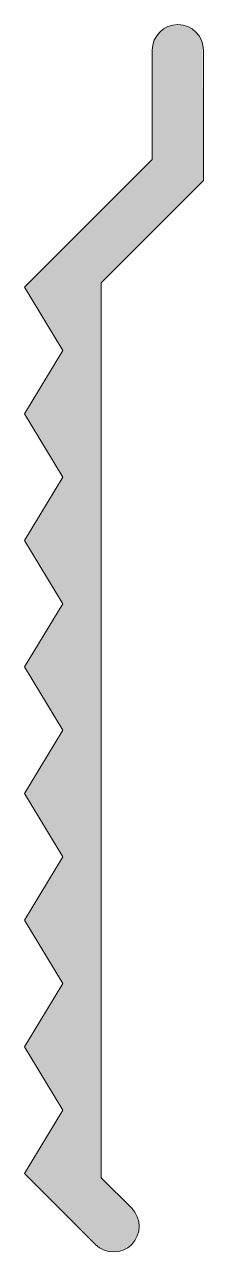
# Model space of a CAD drawing. Header units: metres. Extents: x 0 to 7, y -20.5 to 27.6.
import ezdxf

# ---------------------------------------------------------------- set-up
doc = ezdxf.new("R2010")
doc.units = ezdxf.units.M
doc.layers.add('A-DETL-GENF', color=92, linetype='Continuous', lineweight=18)

# ---------------------------------------------------------------- blocks, each defined once
blk = doc.blocks.new('30 knelprofiel - type 837-1584894-00_0 Basismaterialen')
at = {"layer": 'A-DETL-GENF'}
blk.add_hatch(color=256, dxfattribs=at).paths.add_polyline_path([(3.486, -20.4), (3.745, -20.366), (3.986, -20.266), (4.193, -20.107), (4.352, -19.9), (4.452, -19.659), (4.486, -19.4), (4.452, -19.141), (4.352, -18.9), (4.193, -18.693), (3, -17.5), (3, 17.5), (7, 21.5), (6.966, 26.859), (6.866, 27.1), (6.707, 27.307), (6.5, 27.466), (6.259, 27.566), (6, 27.6), (5.741, 27.566), (5.5, 27.466), (5.293, 27.307), (5.134, 27.1), (5.034, 26.859), (5, 26.6), (5, 22.329), (0, 17.329), (1.5, 14.853), (0, 12.377), (1.5, 9.902), (0, 7.426), (1.5, 4.951), (0, 2.476), (1.5, 0), (0, -2.476), (1.5, -4.951), (0, -7.426), (1.5, -9.902), (0, -12.377), (1.5, -14.853), (0, -17.329), (2.986, -20.266), (3.227, -20.366)])
for p, q in [((5, 26.6), (5, 22.329)), ((7, 21.5), (7, 26.6)), ((5, 22.329), (0, 17.329)), ((3, 17.5), (7, 21.5)), ((0, 17.329), (1.5, 14.853)), ((3, -17.5), (3, 17.5)), ((1.5, 14.853), (0, 12.377)), ((0, 12.377), (1.5, 9.902)), ((1.5, 9.902), (0, 7.426)), ((0, 7.426), (1.5, 4.951)), ((1.5, 4.951), (0, 2.476)), ((0, 2.476), (1.5, 0)), ((1.5, 0), (0, -2.476)), ((0, -2.476), (1.5, -4.951)), ((1.5, -4.951), (0, -7.426)), ((0, -7.426), (1.5, -9.902)), ((1.5, -9.902), (0, -12.377)), ((0, -12.377), (1.5, -14.853)), ((1.5, -14.853), (0, -17.329)), ((0, -17.329), (2.779, -20.107)), ((4.193, -18.693), (3, -17.5))]:
    blk.add_line(p, q, dxfattribs=at)
for centre, start, end in [((6, 26.6), 360, 180), ((3.486, -19.4), 225.005, 45)]:
    blk.add_arc(centre, 1, start, end, dxfattribs=at)

msp = doc.modelspace()

# ---------------------------------------------------------------- block references
msp.add_blockref('30 knelprofiel - type 837-1584894-00_0 Basismaterialen', (0, 0))

doc.saveas('drawing.dxf')
